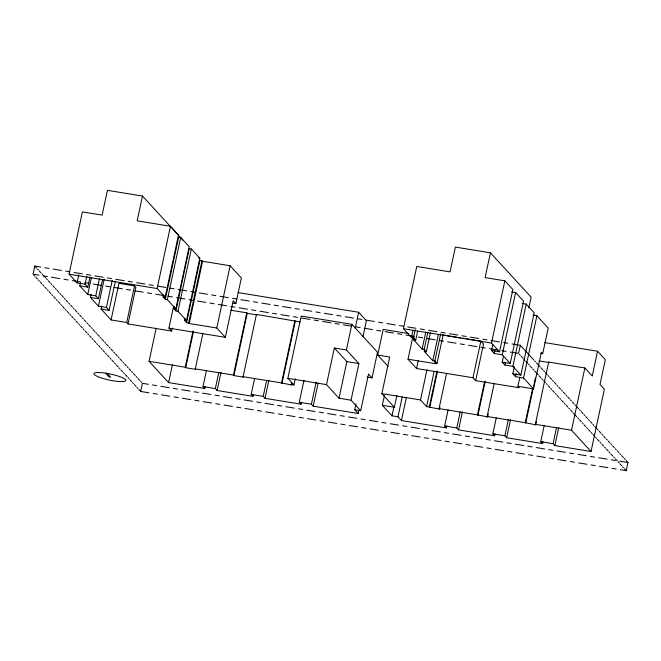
<?xml version="1.0" encoding="UTF-8"?>
<svg xmlns="http://www.w3.org/2000/svg" width="661" height="661" viewBox="0 0 661 661"><rect width="100%" height="100%" fill="white"/><g stroke="black" fill="none" stroke-linecap="round" stroke-linejoin="round"><path stroke-width="0.99" d="M40.685 267.044L34.793 266.086L33.05 274.216L38.941 275.183M89.962 277.141L87.814 287.188L85.079 284.205L77.064 282.9L69.041 274.166L82.394 211.9L102.124 215.122L107.437 190.335L142.479 196.053L183.171 240.373M77.064 282.9L78.783 274.869M102.521 279.669L98.431 298.747L95.762 295.847L87.748 294.533L79.799 285.874L80.444 282.867M85.079 284.205L86.798 276.174M87.748 294.533L91.408 277.463M115.361 281.264L109.115 310.389L106.429 307.456L98.406 306.15L90.417 297.442L91.061 294.426M95.762 295.847L99.423 278.777M98.406 306.15L104.223 279.033M172.232 328.079L171.596 331.045L128.019 323.931L126.697 322.494L111.081 319.949L101.1 309.075L101.744 306.068M106.429 307.456L112.238 280.347M111.081 319.949L118.922 283.338L134.547 285.891L135.869 287.328L128.019 323.931M142.479 196.053L137.166 220.84L170.464 226.269L178.487 235.01L165.134 297.268L163.077 296.929L163.515 294.922M126.697 322.494L134.547 285.891M165.134 297.268L157.12 288.535L170.464 226.269M149.022 392.816L140.686 391.452L142.429 383.322L148.32 384.281M205.199 386.487L204.761 388.494L168.588 382.587L149.064 361.327L156.17 328.187M175.818 308.902L167.365 299.697L165.316 299.367L178.66 237.101L180.717 237.439L189.17 246.644L175.818 308.902L173.769 308.571L174.198 306.564M167.365 299.697L180.717 237.439M171.596 331.045L168.927 328.137L173.595 306.374M186.485 320.519L177.966 311.24L175.909 310.901L189.253 248.643L191.31 248.974L199.829 258.261L186.485 320.519L184.427 320.18L184.857 318.172M177.966 311.24L191.31 248.974M168.588 382.587L172.463 364.517M235.861 303.639L233.193 300.738L225.351 337.341L216.783 328.013L189.236 323.518L186.592 322.543L199.936 260.277L202.588 261.26L230.127 265.755L241.364 277.984L235.861 303.639L232.837 303.143M188.649 322.874L201.993 260.616M189.236 323.518L202.588 261.26M202.844 333.722L195.309 368.871L195.763 369.367L185.7 367.723L185.237 367.227L192.987 331.07M185.7 367.723L193.45 331.574M204.761 388.494L202.985 386.553L206.43 370.49M216.783 328.013L230.127 265.755M253.394 394.344L252.965 396.352L217.097 390.502L215.321 388.569L218.766 372.498M217.097 390.502L220.972 372.424M300.218 321.965L256.443 314.405L243.099 376.663L243.554 377.158L233.895 375.588L233.44 375.084L246.784 312.827L230.73 310.207M233.895 375.588L247.239 313.322L246.784 312.827M252.965 396.352L251.188 394.419L254.634 378.348M301.49 402.194L301.061 404.202L264.987 398.319L263.21 396.377L266.656 380.315M264.987 398.319L268.862 380.24M291.732 382.521L291.294 384.528L291.757 385.024L281.536 382.934L294.88 320.676M281.991 383.43L295.335 321.172M295.26 378.935L293.971 384.966L287.865 378.315L301.209 316.049L351.875 324.32L377.505 352.239L372.011 377.885L367.037 377.076M301.061 404.202L299.284 402.268L304.019 380.174M358.832 410.555L358.196 413.522L313.19 406.176L311.405 404.243L316.148 382.149M313.19 406.176L318.139 383.083M351.041 400.202L339.01 398.236L326.501 384.619L334.35 348.008L346.381 349.966L358.882 363.591L351.041 400.202L360.699 410.721L368.541 374.118L372.011 377.885M346.381 349.966L351.875 324.32M339.01 398.236L346.86 361.633L334.35 348.008M355.254 328.12L358.65 312.265L237.977 292.575M363.021 336.589L366.425 320.725L358.65 312.265M358.196 413.522L354.734 409.754L356.006 403.813M388.106 366.417L377.679 355.064L383.182 329.409L408.515 333.541M396.914 395.385L394.361 407.259L381.86 393.634L389.709 357.023L377.679 355.064M446.869 425.899L446.439 427.907L401.425 420.561L397.963 416.785L391.998 415.819L382.339 405.292L384.462 395.402M417.669 331.178L415.736 340.217L413.505 337.788L411.448 337.449L403.425 328.715L416.777 266.457L450.075 271.886L455.388 247.098L490.429 252.816L531.122 297.136L528.783 308.043M391.998 415.819L393.906 406.912M411.448 337.449L412.951 330.417M519.827 377.414L517.91 386.321L519.232 387.759L475.664 380.653L472.995 377.745L416.579 368.541L408.011 359.212L412.745 337.118M413.505 337.788L415.224 329.756M430.418 332.673L426.328 351.759L424.188 349.421L422.131 349.091L413.679 339.886L414.108 337.87M397.963 416.785L402.202 396.997M401.425 420.561L406.3 397.806M416.579 368.541L418.273 360.625M422.131 349.091L425.791 332.02M424.188 349.421L427.849 332.351M443.044 335.276L437.012 363.393L434.847 361.038L432.798 360.699L424.271 351.421L424.709 349.413M439.929 407.102L439.491 409.109L426.601 406.589L420.495 399.938L426.956 369.813M432.798 360.699L438.392 334.59M434.847 361.038L440.664 333.921M408.011 359.212L435.549 363.707L434.963 363.063L435.392 361.055M426.601 406.589L434.137 371.441M429.278 407.027L437.028 370.871M429.733 407.523L437.483 371.366M439.491 409.109L439.036 408.614L446.572 373.465M446.439 427.907L444.663 425.965L448.108 409.903M490.429 252.816L485.116 277.603L504.847 280.826L512.87 289.559L499.518 351.817L491.503 350.512L492.8 344.488M495.064 433.756L494.635 435.764L458.56 429.881L456.784 427.948L460.23 411.877M458.56 429.881L462.436 411.803M472.995 377.745L480.844 341.142L466.74 338.837M475.664 380.653L483.513 344.042L480.844 341.142M499.518 351.817L491.503 343.084L504.847 280.826M488.239 413.943L487.587 416.959L477.473 414.885L484.579 381.744M477.928 415.381L485.248 381.24M511.597 291.881L515.605 292.534L523.553 301.193L510.209 363.459L502.253 354.8L494.238 353.486L494.882 350.479M487.587 416.959L487.132 416.463L494.238 383.322M502.253 354.8L515.605 292.534M522.207 303.449L526.222 304.101L534.212 312.81L520.868 375.068L512.87 366.359L504.855 365.054L502.186 362.145L503.484 356.122M504.855 365.054L505.285 363.046M494.635 435.764L492.858 433.831L496.304 417.76M512.87 366.359L526.222 304.101M532.898 315.082L536.906 315.735L548.2 328.046L542.706 353.701L541.384 352.255L533.534 388.866L523.553 378.001L515.539 376.687L512.853 373.762L514.357 366.731M511.978 343.935L520.314 345.29L518.571 353.428L510.234 352.065M515.539 376.687L516.183 373.68M542.954 441.573L542.524 443.581L506.657 437.731L504.88 435.789L508.326 419.727M506.657 437.731L510.532 419.652M523.553 378.001L536.906 315.735M536.435 421.809L535.79 424.825L525.264 422.685L532.584 388.536M525.718 423.18L533.253 388.032M533.683 386.024L535.402 377.993M535.79 424.825L535.336 424.329L548.68 362.063L584.853 367.97L592.239 376.01L597.552 351.222L544.821 342.621M542.524 443.581L540.748 441.647L544.193 425.577M597.552 351.222L605.319 359.683L600.006 384.471L604.377 389.23L591.033 451.496L554.86 445.588L553.083 443.655L556.529 427.593M554.86 445.588L558.735 427.518M591.033 451.496L571.509 430.228L584.853 367.97M620.315 469.698L626.207 470.665L627.95 462.526L626.091 460.502M198.457 258.038L199.829 258.261M44.857 267.73L49.03 268.407M53.202 269.085L61.539 270.448M65.712 271.126L69.884 271.811M74.057 272.489L82.394 273.852M86.566 274.53L90.739 275.207M94.903 275.893L103.248 277.248M107.421 277.934L111.593 278.611M115.758 279.297L124.103 280.652M128.275 281.338L132.44 282.016M136.612 282.693L144.957 284.056M149.122 284.734L153.294 285.42M157.467 286.097L165.812 287.461M169.976 288.138L174.149 288.816M178.321 289.501L186.658 290.857M190.831 291.542L195.003 292.22M199.176 292.906L207.513 294.261M211.685 294.946L215.858 295.624M220.03 296.302L228.367 297.665M232.54 298.342L236.712 299.028M240.877 299.706L249.222 301.069M253.394 301.747L257.567 302.424M261.731 303.11L270.076 304.465M274.249 305.151L278.413 305.828M282.586 306.514L290.931 307.869M295.095 308.555L299.268 309.232M303.44 309.91L311.785 311.273M315.95 311.951L320.122 312.636M324.295 313.314L332.632 314.677M336.804 315.355L340.977 316.032M345.149 316.718L353.486 318.073M357.659 318.759L361.831 319.437M366.004 320.114L374.341 321.477M378.513 322.163L382.686 322.841M386.85 323.518L395.195 324.882M399.368 325.559L403.541 326.245M407.705 326.922L416.05 328.286M420.222 328.963L424.387 329.641M428.559 330.326L436.904 331.682M441.077 332.367L445.241 333.045M449.414 333.722L457.759 335.086M461.923 335.771L466.096 336.449M470.268 337.127L478.605 338.49M482.778 339.167L486.95 339.853M491.123 340.531L499.46 341.894M503.632 342.572L507.805 343.249M442.556 334.896L456.66 337.193M458.676 337.523L460.692 337.854M462.708 338.176L464.724 338.506M69.041 274.166L157.12 288.535M403.425 328.715L491.503 343.084M540.756 353.379L542.706 353.701M43.114 275.86L47.286 276.546M51.459 277.223L59.796 278.587M63.968 279.264L68.141 279.942M72.313 280.628L80.65 281.983M84.823 282.668L88.995 283.346M93.16 284.023L101.505 285.387M105.677 286.064L109.842 286.75M114.014 287.428L122.359 288.791M126.532 289.468L130.696 290.154M134.869 290.832L143.214 292.195M147.378 292.873L151.551 293.55M155.723 294.236L164.06 295.591M168.233 296.277L172.405 296.954M176.578 297.632L184.915 298.995M189.087 299.673L193.26 300.358M197.432 301.036L205.769 302.399M209.942 303.077L214.114 303.754M218.287 304.44L226.624 305.803M230.796 306.481L234.969 307.158M239.133 307.844L247.478 309.199M251.651 309.885L255.815 310.563M259.988 311.24L268.333 312.603M272.506 313.281L276.67 313.967M280.842 314.644L289.188 316.008M293.352 316.685L297.524 317.363M301.697 318.048L310.042 319.412M314.206 320.089L318.379 320.767M322.551 321.453L330.888 322.808M335.061 323.493L339.233 324.171M343.406 324.848L351.743 326.212M355.915 326.889L360.088 327.575M364.261 328.253L372.597 329.616M376.77 330.293L380.943 330.971M385.107 331.657L393.452 333.02M397.625 333.698L401.789 334.375M405.961 335.061L414.307 336.416M418.479 337.102L422.643 337.779M426.816 338.457L435.161 339.82M439.325 340.498L443.498 341.183M447.671 341.861L456.016 343.224M460.18 343.902L464.353 344.579M468.525 345.265L476.862 346.628M481.034 347.306L485.207 347.983M489.38 348.669L497.716 350.024M501.889 350.71L506.062 351.388M413.679 339.886L415.736 340.217M79.799 285.874L87.814 287.188M247.239 313.322L256.906 314.9L256.443 314.405M539.062 360.923L549.134 362.559L548.68 362.063M502.186 362.145L510.209 363.459M424.271 351.421L426.328 351.759M90.417 297.442L98.431 298.747M512.853 373.762L520.868 375.068M434.963 363.063L437.012 363.393M101.1 309.075L109.115 310.389M168.927 328.137L225.351 337.341M517.91 386.321L533.534 388.866M346.86 361.633L358.882 363.591M287.865 378.315L326.501 384.619M381.86 393.634L420.495 399.938M149.064 361.327L185.237 367.227M195.309 368.871L233.44 375.084M243.099 376.663L281.536 382.934M291.294 384.528L293.971 384.966M439.036 408.614L477.473 414.885M487.132 416.463L525.264 422.685M535.336 424.329L571.509 430.228M382.339 405.292L394.361 407.259M354.734 409.754L360.699 410.721M202.985 386.553L215.321 388.569M251.188 394.419L263.21 396.377M299.284 402.268L311.405 404.243M444.663 425.965L456.784 427.948M492.858 433.831L504.88 435.789M540.748 441.647L553.083 443.655M152.493 384.958L156.665 385.644M160.838 386.321L169.175 387.685M173.347 388.362L177.52 389.04M181.684 389.726L190.029 391.081M194.202 391.766L198.366 392.444M202.539 393.13L210.884 394.485M215.056 395.171L219.221 395.848M223.393 396.526L231.738 397.889M235.903 398.566L240.075 399.252M244.248 399.93L252.593 401.293M256.757 401.971L260.93 402.648M265.102 403.334L273.439 404.689M277.612 405.375L281.784 406.052M285.957 406.738L294.294 408.093M298.466 408.779L302.639 409.456M306.811 410.134L315.148 411.497M319.321 412.175L323.493 412.861M327.658 413.538L336.003 414.901M340.175 415.579L344.348 416.256M348.512 416.942L356.857 418.297M361.03 418.983L365.194 419.661M369.367 420.338L377.712 421.701M381.876 422.387L386.049 423.065M390.221 423.742L398.566 425.106M402.731 425.783L406.903 426.469M411.076 427.146L419.413 428.51M423.585 429.187L427.758 429.865M431.93 430.551L440.267 431.906M444.44 432.591L448.612 433.269M452.785 433.947L461.122 435.31M465.294 435.996L469.467 436.673M473.631 437.351L481.976 438.714M486.149 439.391L490.322 440.077M494.486 440.755L502.831 442.118M507.004 442.796L511.168 443.473M515.34 444.159L523.686 445.514M527.85 446.2L532.022 446.877M536.195 447.555L544.54 448.918M548.704 449.604L552.877 450.281M557.049 450.959L565.386 452.322M569.559 453L573.731 453.686M577.904 454.363L586.241 455.726M590.413 456.404L594.586 457.082M598.759 457.767L607.095 459.122M611.268 459.808L615.441 460.486M619.605 461.163L627.95 462.526M153.195 393.493L157.368 394.179M161.54 394.857L169.877 396.22M174.05 396.897L178.222 397.575M182.395 398.261L190.732 399.616M194.904 400.302L199.077 400.979M203.241 401.657L211.586 403.02M215.759 403.697L219.923 404.383M224.096 405.061L232.441 406.424M236.613 407.102L240.778 407.787M244.95 408.465L253.295 409.828M257.46 410.506L261.632 411.183M265.805 411.869L274.15 413.224M278.314 413.91L282.487 414.587M286.659 415.265L294.996 416.628M299.169 417.306L303.341 417.992M307.514 418.669L315.851 420.032M320.023 420.71L324.196 421.396M328.368 422.073L336.705 423.437M340.878 424.114L345.05 424.792M349.215 425.477L357.56 426.832M361.732 427.518L365.905 428.196M370.069 428.873L378.414 430.237M382.587 430.914L386.751 431.6M390.924 432.277L399.269 433.641M403.433 434.318L407.606 435.004M411.778 435.682L420.123 437.045M424.288 437.722L428.46 438.4M432.633 439.086L440.97 440.441M445.142 441.127L449.315 441.804M453.487 442.482L461.824 443.845M465.997 444.523L470.169 445.208M474.342 445.886L482.679 447.249M486.851 447.927L491.024 448.612M495.188 449.29L503.533 450.653M507.706 451.331L511.878 452.008M516.043 452.694L524.388 454.049M528.56 454.735L532.725 455.412M536.897 456.09L545.242 457.453M549.407 458.131L553.579 458.817M557.752 459.494L566.097 460.857M570.261 461.535L574.434 462.221M578.606 462.898L586.943 464.262M591.116 464.939L595.288 465.617M599.461 466.302L607.798 467.658M611.97 468.343L616.143 469.021M520.314 345.29L533.708 359.881M534.6 360.856L535.501 361.831M536.402 362.806L538.194 364.765M539.087 365.74L539.987 366.715M540.88 367.698L542.673 369.648M543.573 370.623L544.474 371.606M545.366 372.581L547.159 374.531M548.06 375.506L548.952 376.489M549.853 377.464L551.646 379.414M552.546 380.397L553.439 381.372M554.339 382.347L556.132 384.305M557.025 385.28L557.925 386.255M558.818 387.23L560.619 389.189M561.511 390.164L562.412 391.138M563.304 392.122L565.097 394.072M565.998 395.047L566.89 396.03M567.791 397.005L569.584 398.955M570.484 399.93L571.377 400.913M572.277 401.888L574.07 403.838M574.963 404.821L575.863 405.796M576.764 406.771L578.557 408.729M579.449 409.704L580.35 410.679M581.242 411.654L583.035 413.612M583.936 414.587L584.836 415.562M585.729 416.546L587.522 418.496M588.422 419.471L589.315 420.446M590.215 421.429L592.008 423.379M592.909 424.354L593.801 425.337M594.702 426.312L596.495 428.262M597.387 429.245L598.288 430.22M599.188 431.195L600.981 433.153M601.874 434.128L602.774 435.103M603.667 436.078L605.459 438.036M606.36 439.011L607.261 439.986M608.153 440.97L609.946 442.92M610.847 443.895L611.739 444.87M612.64 445.853L614.433 447.803M615.333 448.778L616.226 449.761M617.126 450.736L618.919 452.686M619.811 453.669L620.712 454.644M621.604 455.619L623.406 457.577M624.298 458.552L625.199 459.527M519.406 354.337L520.306 355.312M521.198 356.287L522.991 358.245M523.892 359.22L524.784 360.195M525.685 361.179L527.478 363.129M528.379 364.104L529.271 365.087M530.172 366.062L531.965 368.012M532.857 368.987L533.758 369.97M534.65 370.945L536.451 372.895M537.343 373.878L538.244 374.853M539.136 375.828L540.929 377.786M541.83 378.761L542.722 379.736M543.623 380.711L545.416 382.669M546.317 383.644L547.209 384.619M548.109 385.603L549.902 387.553M550.795 388.528L551.695 389.503M552.596 390.486L554.389 392.436M555.281 393.411L556.182 394.394M557.074 395.369L558.867 397.319M559.768 398.302L560.668 399.277M561.561 400.252L563.354 402.21M564.254 403.185L565.147 404.16M566.047 405.135L567.84 407.093M568.741 408.068L569.633 409.043M570.534 410.027L572.327 411.977M573.219 412.951L574.12 413.926M575.02 414.91L576.813 416.86M577.706 417.835L578.606 418.818M579.499 419.793L581.292 421.743M582.192 422.726L583.093 423.701M583.985 424.676L585.778 426.634M586.679 427.609L587.571 428.584M588.472 429.559L590.265 431.517M591.165 432.492L592.058 433.467M592.958 434.451L594.751 436.4M595.644 437.375L596.544 438.35M597.437 439.334L599.238 441.284M600.13 442.259L601.031 443.242M601.923 444.217L603.716 446.167M604.617 447.15L605.509 448.125M606.41 449.1L608.203 451.058M609.103 452.033L609.996 453.008M610.896 453.983L612.689 455.941M613.582 456.916L614.482 457.891M615.383 458.866L617.176 460.824M618.068 461.799L618.969 462.774M619.861 463.758L621.654 465.708M622.555 466.683L623.455 467.666M624.348 468.641L626.207 470.665M491.503 350.512L494.238 353.486M163.077 296.929L165.316 299.367M173.769 308.571L175.909 310.901M184.427 320.18L186.592 322.543M34.793 266.086L36.586 268.036M37.487 269.019L38.379 269.994M39.28 270.969L41.073 272.927M41.974 273.902L42.866 274.877M43.766 275.852L45.559 277.81M46.452 278.785L47.352 279.76M48.245 280.735L50.046 282.693M50.938 283.668L51.839 284.643M52.731 285.626L54.524 287.576M55.425 288.551L56.317 289.535M57.218 290.51L59.011 292.459M59.911 293.443L60.804 294.418M61.704 295.393L63.497 297.351M64.39 298.326L65.29 299.301M66.191 300.276L67.984 302.234M68.876 303.209L69.777 304.184M70.669 305.159L72.462 307.117M73.363 308.092L74.263 309.067M75.156 310.05L76.949 312M77.849 312.975L78.742 313.958M79.642 314.933L81.435 316.883M82.336 317.867L83.228 318.842M84.129 319.817L85.922 321.775M86.814 322.75L87.715 323.725M88.607 324.7L90.408 326.658M91.301 327.633L92.201 328.608M93.094 329.583L94.887 331.541M95.787 332.516L96.68 333.491M97.58 334.474L99.373 336.424M100.274 337.399L101.166 338.382M102.067 339.357L103.86 341.307M104.76 342.291L105.653 343.266M106.553 344.241L108.346 346.199M109.239 347.174L110.139 348.149M111.031 349.124L112.833 351.082M113.725 352.057L114.626 353.032M115.518 354.007L117.311 355.965M118.212 356.94L119.104 357.915M120.005 358.898L121.798 360.848M122.698 361.823L123.59 362.806M124.491 363.781L126.284 365.731M127.176 366.715L128.077 367.69M128.978 368.664L130.771 370.614M131.663 371.598L132.564 372.573M133.456 373.548L135.249 375.506M136.149 376.481L137.05 377.456M137.942 378.431L139.735 380.389M140.636 381.364L141.528 382.339M33.885 275.125L34.777 276.108M35.677 277.083L37.47 279.033M38.371 280.016L39.263 280.991M40.164 281.966L41.957 283.916M42.849 284.899L43.75 285.874M44.651 286.849L46.444 288.807M47.336 289.782L48.236 290.757M49.129 291.732L50.922 293.691M51.822 294.666L52.723 295.641M53.615 296.624L55.408 298.574M56.309 299.549L57.201 300.532M58.102 301.507L59.895 303.457M60.795 304.44L61.688 305.415M62.588 306.39L64.381 308.34M65.274 309.323L66.174 310.298M67.067 311.273L68.868 313.231M69.76 314.206L70.661 315.181M71.553 316.156L73.346 318.115M74.247 319.089L75.139 320.064M76.04 321.048L77.833 322.998M78.733 323.973L79.626 324.956M80.526 325.931L82.319 327.881M83.22 328.856L84.112 329.839M85.013 330.814L86.806 332.764M87.698 333.747L88.599 334.722M89.491 335.697L91.292 337.655M92.185 338.63L93.085 339.605M93.978 340.58L95.771 342.538M96.671 343.513L97.564 344.488M98.464 345.472L100.257 347.422M101.158 348.397L102.05 349.38M102.951 350.355L104.744 352.305M105.636 353.28L106.537 354.263M107.437 355.238L109.23 357.188M110.123 358.171L111.023 359.146M111.916 360.121L113.709 362.079M114.609 363.054L115.51 364.029M116.402 365.004L118.195 366.962M119.096 367.937L119.988 368.912M120.889 369.896L122.682 371.846M123.582 372.821L124.475 373.804M125.375 374.779L127.168 376.729M128.06 377.704L128.961 378.687M129.853 379.662L131.655 381.612M132.547 382.595L133.448 383.57M134.34 384.545L136.133 386.503M137.034 387.478L137.926 388.453M138.827 389.428L140.686 391.452M107.198 373.424L110.651 377.183L109.09 376.927L105.636 373.168M106.404 373.283L104.397 372.986A16.335 3.057 12.1 0 0 98.563 376.927A16.335 3.057 12.1 0 0 124.888 381.223A16.335 3.057 12.1 0 0 108.478 373.647L106.404 373.283"/></g></svg>
